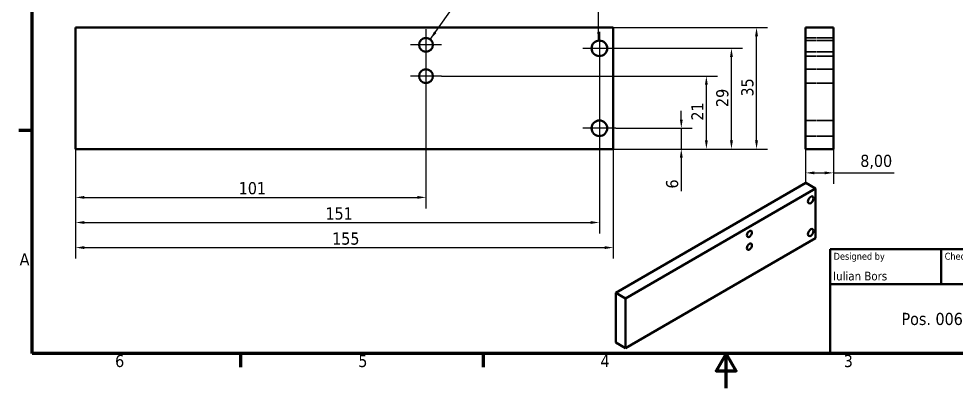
# Model space of a CAD drawing. Header units: millimetres. Extents: x 0 to 420, y 0 to 297.
# Drawn here: x 6.1 to 276.3, y 0 to 106.4 of the extents above; entities that cross this region are included whole.
import ezdxf
from ezdxf.enums import TextEntityAlignment as Align

# ---------------------------------------------------------------- set-up
doc = ezdxf.new("R2010")
doc.units = ezdxf.units.MM
doc.linetypes.add('DASHED', pattern=[0.2068, 0.1655, -0.0413])
for name, color, linetype, lineweight in [('Border (ISO)', 7, 'Continuous', 70), ('Center Mark (ISO)', 7, 'Continuous', 25), ('Dimension (ISO)', 7, 'Continuous', 25), ('Hidden (ISO)', 7, 'DASHED', 35), ('Symbol (ISO)', 7, 'Continuous', 25), ('Title (ISO)', 7, 'Continuous', 50), ('Visible (ISO)', 7, 'Continuous', 50)]:
    doc.layers.add(name, color=color, linetype=linetype, lineweight=lineweight)
doc.styles.add('Note Text (ISO)', font='tahoma.ttf')
doc.styles.add('Text Style39', font='tahoma.ttf')
doc.styles.add('Text Style41', font='tahoma.ttf')
doc.dimstyles.new('Default (ISO)', dxfattribs={"dimtxt": 3.5, "dimasz": 2.5, "dimexe": 3.175, "dimexo": 0, "dimgap": 0.762, "dimtad": 1, "dimrnd": 1e-08, "dimzin": 0, "dimtxsty": 'Note Text (ISO)', "dimcen": 0.09, "dimdle": 10, "dimclrd": 256, "dimclre": 256, "dimclrt": 256, "dimazin": 0, "dimtfac": 1.001486, "dimtmove": 0, "dimatfit": 3, "dimfxl": 1, "dimtolj": 1, "dimtzin": 0, "dimlwd": -1, "dimlwe": -1, "dimarcsym": 0})
doc.dimstyles.new('Default (ISO)$7', dxfattribs={"dimtxt": 3.5, "dimasz": 2.5, "dimexe": 3.175, "dimexo": 0, "dimgap": 0.762, "dimtad": 1, "dimrnd": 1e-08, "dimzin": 0, "dimtxsty": 'Note Text (ISO)', "dimcen": 0.09, "dimdle": 10, "dimclrd": 256, "dimclre": 256, "dimclrt": 256, "dimazin": 0, "dimtfac": 1.001486, "dimtmove": 0, "dimatfit": 3, "dimfxl": 1, "dimtolj": 1, "dimtzin": 0, "dimlwd": -1, "dimlwe": -1, "dimarcsym": 0})

# ---------------------------------------------------------------- blocks, each defined once
blk = doc.blocks.new('Borders Default Border')
at = {"layer": 'Border (ISO)'}
for p, q in [((10, 74.25), (6.1, 74.25)), ((70, 10), (70, 6.1)), ((140, 10), (140, 6.1))]:
    blk.add_line(p, q, dxfattribs=at)
at = {"layer": 'Border (ISO)', "flags": 128}
for points in [[(10, 10), (10, 287), (410, 287), (410, 10), (10, 10)], [(210, 0), (210, 10), (207.11, 5), (212.89, 5), (210, 10)]]:
    blk.add_lwpolyline(points, dxfattribs=at)
at = {"layer": 'Border (ISO)', "char_height": 3.5, "attachment_point": 7, "style": 'Note Text (ISO)'}
for s, insert in [('A', (6.36, 35.38)), ('6', (33.88, 6.03)), ('5', (103.98, 6.03)), ('4', (173.78, 6.1)), ('3', (243.91, 6.03))]:
    blk.add_mtext(s, dxfattribs=dict(at, insert=insert))
blk = doc.blocks.new('Title Blocks ISO')
at = {"layer": 'Title (ISO)'}
for p, q in [((270.07, 130), (100.07, 130)), ((100.07, 130), (100.07, 100)), ((132.07, 120), (132.07, 130)), ((157.07, 120), (157.07, 130)), ((197.07, 120), (197.07, 130)), ((220.07, 120), (220.07, 130)), ((250.07, 120), (250.07, 130)), ((270.07, 100), (270.07, 130)), ((100.07, 120), (270.07, 120)), ((175.07, 120), (175.07, 100)), ((270.07, 110), (175.07, 110)), ((235.07, 100), (235.07, 110)), ((250.07, 100), (250.07, 110)), ((100.07, 100), (270.07, 100))]:
    blk.add_line(p, q, dxfattribs=at)
at = {"layer": 'Title (ISO)', "style": 'Text Style41'}
for s, p in [('Designed by', (101.07, 129)), ('Checked by', (133.07, 129)), ('Approved by', (158.07, 129)), ('Date', (221.07, 129))]:
    blk.add_text(s, height=2, dxfattribs=at).set_placement(p, align=Align.TOP_LEFT)
blk.add_text('Date', height=2, dxfattribs=at).set_placement((196.07, 129), align=Align.TOP_RIGHT)
for s, p in [('Edition', (242.57, 109)), ('Sheet', (260.07, 109))]:
    blk.add_text(s, height=2, dxfattribs=at).set_placement(p, align=Align.TOP_CENTER)
at = {"layer": 'Title (ISO)', "style": 'Note Text (ISO)'}
blk.add_text('1 / 1 ', height=3.5, dxfattribs=at).set_placement((260.07, 103.5), align=Align.MIDDLE_CENTER)
at = {"layer": 'Title (ISO)'}
for tag, p, height, style in [('AUTHOR_001', (100.92, 121.05), 2.5, 'Text Style39'), ('CREATION_DATE_001', (220.89, 121.05), 2.5, 'Text Style39'), ('COMPANY_001', (120.63, 108.21), 3.5, 'Note Text (ISO)'), ('PART_NUMBER_001', (175.88, 103.25), 3.5, 'Note Text (ISO)')]:
    blk.add_attdef(tag, p, '', height=height, dxfattribs=dict(at, style=style))
at = {"layer": 'Title (ISO)', "style": 'Text Style39'}
for tag, p in [('CHECKED_BY', (133.07, 121)), ('ENG_APPROVED_BY', (158.07, 121))]:
    blk.add_attdef(tag, text='', height=2.5, dxfattribs=at).set_placement(p, align=Align.BOTTOM_LEFT)
blk.add_attdef('ENG_APPROVAL_DATE', text='', height=2.5, dxfattribs=at).set_placement((196.07, 121), align=Align.BOTTOM_RIGHT)
at = {"layer": 'Title (ISO)', "style": 'Note Text (ISO)'}
for tag, p in [('TITLE', (222.57, 115)), ('REVISION_NUMBER', (242.57, 103.5))]:
    blk.add_attdef(tag, text='', height=3.5, dxfattribs=at).set_placement(p, align=Align.MIDDLE_CENTER)
blk = doc.blocks.new('*D30')
at = {"layer": 'Defpoints', "color": 0, "transparency": 16777216}
for p in [(123.48, 85.37), (22.48, 68.87), (123.48, 54.95)]:
    blk.add_point(p, dxfattribs=at)
at = {"layer": 'Dimension (ISO)', "transparency": 16777216}
for p, q in [((123.48, 85.37), (123.48, 51.77)), ((22.48, 68.87), (22.48, 51.77)), ((24.98, 54.95), (120.98, 54.95))]:
    blk.add_line(p, q, dxfattribs=at)
for points in [[(24.98, 55.36), (24.98, 54.53), (22.48, 54.95)], [(120.98, 55.36), (120.98, 54.53), (123.48, 54.95)]]:
    blk.add_solid(points, dxfattribs=at)
at = {"layer": 'Dimension (ISO)', "transparency": 16777216, "insert": (69.5, 59.35), "char_height": 3.5, "attachment_point": 1, "style": 'Note Text (ISO)'}
blk.add_mtext('\\A1;101', dxfattribs=at)
blk = doc.blocks.new('*D31')
at = {"layer": 'Defpoints', "color": 0, "transparency": 16777216}
for p in [(173.48, 93.12), (22.48, 68.87), (173.48, 47.72)]:
    blk.add_point(p, dxfattribs=at)
at = {"layer": 'Dimension (ISO)', "transparency": 16777216}
for p, q in [((173.48, 93.12), (173.48, 44.54)), ((22.48, 68.87), (22.48, 44.54)), ((24.98, 47.72), (170.98, 47.72))]:
    blk.add_line(p, q, dxfattribs=at)
for points in [[(24.98, 48.13), (24.98, 47.3), (22.48, 47.72)], [(170.98, 48.13), (170.98, 47.3), (173.48, 47.72)]]:
    blk.add_solid(points, dxfattribs=at)
at = {"layer": 'Dimension (ISO)', "transparency": 16777216, "insert": (94.5, 52.06), "char_height": 3.5, "attachment_point": 1, "style": 'Note Text (ISO)'}
blk.add_mtext('\\A1;151', dxfattribs=at)
blk = doc.blocks.new('*D32')
at = {"layer": 'Defpoints', "color": 0, "transparency": 16777216}
for p in [(22.48, 68.87), (177.48, 68.87), (177.48, 40.49)]:
    blk.add_point(p, dxfattribs=at)
at = {"layer": 'Dimension (ISO)', "transparency": 16777216}
for p, q in [((22.48, 68.87), (22.48, 37.31)), ((177.48, 68.87), (177.48, 37.31)), ((24.98, 40.49), (174.98, 40.49))]:
    blk.add_line(p, q, dxfattribs=at)
for points in [[(24.98, 40.91), (24.98, 40.07), (22.48, 40.49)], [(174.98, 40.91), (174.98, 40.07), (177.48, 40.49)]]:
    blk.add_solid(points, dxfattribs=at)
at = {"layer": 'Dimension (ISO)', "transparency": 16777216, "insert": (96.43, 44.84), "char_height": 3.5, "attachment_point": 1, "style": 'Note Text (ISO)'}
blk.add_mtext('\\A1;155', dxfattribs=at)
blk = doc.blocks.new('*D33')
at = {"layer": 'Defpoints', "color": 0, "transparency": 16777216}
for p in [(232.92, 68.87), (240.92, 68.87), (240.92, 62)]:
    blk.add_point(p, dxfattribs=at)
at = {"layer": 'Dimension (ISO)', "transparency": 16777216}
for p, q in [((232.92, 68.87), (232.92, 58.83)), ((240.92, 68.87), (240.92, 58.83)), ((235.42, 62), (238.42, 62)), ((240.92, 62), (258.4, 62))]:
    blk.add_line(p, q, dxfattribs=at)
for points in [[(235.42, 62.42), (235.42, 61.59), (232.92, 62)], [(238.42, 62.42), (238.42, 61.59), (240.92, 62)]]:
    blk.add_solid(points, dxfattribs=at)
at = {"layer": 'Dimension (ISO)', "transparency": 16777216, "insert": (248.67, 67.22), "char_height": 3.5, "attachment_point": 1, "style": 'Note Text (ISO)'}
blk.add_mtext('\\A1;8,00', dxfattribs=at)
blk = doc.blocks.new('*D34')
at = {"layer": 'Defpoints', "color": 0, "transparency": 16777216}
for p in [(178.23, 74.87), (197.08, 74.87), (177.48, 68.87)]:
    blk.add_point(p, dxfattribs=at)
at = {"layer": 'Dimension (ISO)', "transparency": 16777216}
for p, q in [((197.08, 77.37), (197.08, 79.87)), ((178.23, 74.87), (200.25, 74.87)), ((197.08, 74.87), (197.08, 68.87)), ((177.48, 68.87), (200.25, 68.87)), ((197.08, 66.37), (197.08, 56.73))]:
    blk.add_line(p, q, dxfattribs=at)
for points in [[(196.66, 77.37), (197.49, 77.37), (197.08, 74.87)], [(196.66, 66.37), (197.49, 66.37), (197.08, 68.87)]]:
    blk.add_solid(points, dxfattribs=at)
at = {"layer": 'Dimension (ISO)', "transparency": 16777216, "insert": (192.68, 57.5), "char_height": 3.5, "attachment_point": 1, "rotation": 90, "style": 'Note Text (ISO)'}
blk.add_mtext('\\A1;6', dxfattribs=at)
blk = doc.blocks.new('*D35')
at = {"layer": 'Defpoints', "color": 0, "transparency": 16777216}
for p in [(127.98, 89.87), (204.31, 89.87), (177.48, 68.87)]:
    blk.add_point(p, dxfattribs=at)
at = {"layer": 'Dimension (ISO)', "transparency": 16777216}
for p, q in [((127.98, 89.87), (207.48, 89.87)), ((204.31, 71.37), (204.31, 87.37)), ((177.48, 68.87), (207.48, 68.87))]:
    blk.add_line(p, q, dxfattribs=at)
for points in [[(203.89, 87.37), (204.72, 87.37), (204.31, 89.87)], [(203.89, 71.37), (204.72, 71.37), (204.31, 68.87)]]:
    blk.add_solid(points, dxfattribs=at)
at = {"layer": 'Dimension (ISO)', "transparency": 16777216, "insert": (199.97, 77.06), "char_height": 3.5, "attachment_point": 1, "rotation": 90, "style": 'Note Text (ISO)'}
blk.add_mtext('\\A1;21', dxfattribs=at)
blk = doc.blocks.new('*D36')
at = {"layer": 'Defpoints', "color": 0, "transparency": 16777216}
for p in [(178.23, 97.87), (211.54, 97.87), (177.48, 68.87)]:
    blk.add_point(p, dxfattribs=at)
at = {"layer": 'Dimension (ISO)', "transparency": 16777216}
for p, q in [((178.23, 97.87), (214.71, 97.87)), ((211.54, 71.37), (211.54, 95.37)), ((177.48, 68.87), (214.71, 68.87))]:
    blk.add_line(p, q, dxfattribs=at)
for points in [[(211.12, 95.37), (211.96, 95.37), (211.54, 97.87)], [(211.12, 71.37), (211.96, 71.37), (211.54, 68.87)]]:
    blk.add_solid(points, dxfattribs=at)
at = {"layer": 'Dimension (ISO)', "transparency": 16777216, "insert": (207.14, 80.97), "char_height": 3.5, "attachment_point": 1, "rotation": 90, "style": 'Note Text (ISO)'}
blk.add_mtext('\\A1;29', dxfattribs=at)
blk = doc.blocks.new('*D37')
at = {"layer": 'Defpoints', "color": 0, "transparency": 16777216}
for p in [(177.48, 103.87), (218.77, 103.87), (177.48, 68.87)]:
    blk.add_point(p, dxfattribs=at)
at = {"layer": 'Dimension (ISO)', "transparency": 16777216}
for p, q in [((177.48, 103.87), (221.94, 103.87)), ((218.77, 71.37), (218.77, 101.37)), ((177.48, 68.87), (221.94, 68.87))]:
    blk.add_line(p, q, dxfattribs=at)
for points in [[(218.35, 101.37), (219.19, 101.37), (218.77, 103.87)], [(218.35, 71.37), (219.19, 71.37), (218.77, 68.87)]]:
    blk.add_solid(points, dxfattribs=at)
at = {"layer": 'Dimension (ISO)', "transparency": 16777216, "insert": (214.36, 83.98), "char_height": 3.5, "attachment_point": 1, "rotation": 90, "style": 'Note Text (ISO)'}
blk.add_mtext('\\A1;35', dxfattribs=at)

msp = doc.modelspace()

# ---------------------------------------------------------------- linework, layer by layer
at = {"layer": 'Center Mark (ISO)', "linetype": 'Continuous'}
for p, q in [((123.4785, 103.3655), (123.4785, 94.3655)), ((173.4785, 102.6155), (173.4785, 93.1155)), ((127.9785, 98.8655), (118.9785, 98.8655)), ((178.2285, 97.8655), (168.7285, 97.8655)), ((123.4785, 94.3655), (123.4785, 85.3655)), ((127.9785, 89.8655), (118.9785, 89.8655)), ((173.4785, 79.6155), (173.4785, 70.1155)), ((178.2285, 74.8655), (168.7285, 74.8655))]:
    msp.add_line(p, q, dxfattribs=at)
at = {"layer": 'Hidden (ISO)'}
for p, q in [((232.9174, 100.8655), (240.9174, 100.8655)), ((232.9174, 100.1155), (240.9174, 100.1155)), ((232.9174, 96.8655), (240.9174, 96.8655)), ((232.9174, 95.6155), (240.9174, 95.6155)), ((232.9174, 91.8655), (240.9174, 91.8655)), ((232.9174, 87.8655), (240.9174, 87.8655)), ((232.9174, 77.1155), (240.9174, 77.1155)), ((232.9174, 72.6155), (240.9174, 72.6155))]:
    msp.add_line(p, q, dxfattribs=at)
at = {"layer": 'Visible (ISO)'}
for p, q in [((22.4785, 103.8655), (22.4785, 68.8655)), ((177.4785, 103.8655), (22.4785, 103.8655)), ((177.4785, 68.8655), (177.4785, 103.8655)), ((232.9174, 103.8655), (232.9174, 68.8655)), ((232.9174, 103.8655), (240.9174, 103.8655)), ((240.9174, 103.8655), (240.9174, 68.8655)), ((22.4785, 68.8655), (177.4785, 68.8655)), ((232.9174, 68.8655), (240.9174, 68.8655)), ((232.9737, 59.1306), (178.1729, 27.4914)), ((235.8021, 57.4976), (181.0013, 25.8584)), ((232.9737, 59.1306), (235.8021, 57.4976)), ((235.8021, 43.209), (235.8021, 57.4976)), ((181.0013, 11.5697), (235.8021, 43.209)), ((178.1729, 27.4914), (178.1729, 13.2027)), ((178.1729, 27.4914), (181.0013, 25.8584)), ((181.0013, 25.8584), (181.0013, 11.5697)), ((178.1729, 13.2027), (181.0013, 11.5697))]:
    msp.add_line(p, q, dxfattribs=at)
for centre, radius in [((123.4785, 98.8655), 2), ((173.4785, 97.8655), 2.25), ((123.4785, 89.8655), 2), ((173.4785, 74.8655), 2.25)]:
    msp.add_circle(centre, radius, dxfattribs=at)
for centre, major_axis in [((234.3879, 54.2317), (-0.5625, -0.9743)), ((234.3879, 44.8419), (-0.5625, -0.9743)), ((216.7102, 44.4337), (-0.5, -0.866)), ((216.7102, 40.7595), (-0.5, -0.866))]:
    msp.add_ellipse(centre, major_axis=major_axis, ratio=0.57735027, dxfattribs=at)

# ---------------------------------------------------------------- block references
msp.add_blockref('Borders Default Border', (0, 0))
msp.add_blockref('Title Blocks ISO', (139.9286, -90)).add_auto_attribs({'PART_NUMBER_001': '0005-00-10', 'COMPANY_001': 'Pos. 006 to 008', 'AUTHOR_001': 'Iulian Bors', 'CREATION_DATE_001': '29-Dec-20'})

# ---------------------------------------------------------------- dimensions: what is measured, and where the dimension line sits
at = {"layer": 'Dimension (ISO)'}
for base, p1, p2, angle, override, picture, middle in [((218.7692, 103.8655), (177.4785, 68.8655), (177.4785, 103.8655), 90, {"dimgap": 0.762, "dimdec": 0, "dimtol": 0, "dimlim": 0, "dimtp": 0, "dimtm": 0, "dimtdec": 2, "dimtofl": 0, "dimatfit": 1}, '*D37', (218.7692, 86.3655)), ((211.5387, 97.8655), (177.4785, 68.8655), (178.2285, 97.8655), 90, {"dimgap": 0.762, "dimdec": 0, "dimtol": 0, "dimlim": 0, "dimtp": 0, "dimtm": 0, "dimtdec": 2, "dimtofl": 0, "dimatfit": 1}, '*D36', (211.5387, 83.3655)), ((173.4785, 47.7174), (22.4785, 68.8655), (173.4785, 93.1155), 180, {"dimgap": 0.762, "dimdec": 0, "dimtol": 0, "dimlim": 0, "dimtp": 0, "dimtm": 0, "dimtdec": 2, "dimtofl": 0, "dimatfit": 1}, '*D31', (97.9785, 47.7174)), ((204.3082, 89.8655), (177.4785, 68.8655), (127.9785, 89.8655), 90, {"dimgap": 0.762, "dimdec": 0, "dimtol": 0, "dimlim": 0, "dimtp": 0, "dimtm": 0, "dimtdec": 2, "dimtofl": 0, "dimatfit": 1}, '*D35', (204.3082, 79.3655)), ((123.4785, 54.945), (22.4785, 68.8655), (123.4785, 85.3655), 180, {"dimgap": 0.762, "dimdec": 0, "dimtol": 0, "dimlim": 0, "dimtp": 0, "dimtm": 0, "dimtdec": 2, "dimtofl": 0, "dimatfit": 1}, '*D30', (72.9785, 54.945)), ((197.0777, 74.8655), (177.4785, 68.8655), (178.2285, 74.8655), 90, {"dimgap": 0.762, "dimdec": 0, "dimtol": 0, "dimlim": 0, "dimtp": 0, "dimtm": 0, "dimtdec": 2, "dimtofl": 1, "dimatfit": 1}, '*D34', (197.0777, 58.6304)), ((177.4785, 40.4897), (22.4785, 68.8655), (177.4785, 68.8655), 180, {"dimgap": 0.762, "dimdec": 0, "dimtol": 0, "dimlim": 0, "dimtp": 0, "dimtm": 0, "dimtdec": 2, "dimtofl": 0, "dimatfit": 1}, '*D32', (99.9785, 40.4897)), ((240.9174, 62.0044), (232.9174, 68.8655), (240.9174, 68.8655), 180, {"dimgap": 0.762, "dimdec": 2, "dimtol": 0, "dimlim": 0, "dimtp": 0, "dimtm": 0, "dimtdec": 2, "dimtofl": 0, "dimatfit": 2}, '*D33', (253.1537, 62.0044))]:
    dim = msp.add_linear_dim(base=base, p1=p1, p2=p2, angle=angle, dimstyle='Default (ISO)', override=override, dxfattribs=at)
    dim.commit()
    dim.dimension.update_dxf_attribs({"geometry": picture, "text_midpoint": middle, "dimtype": 160})

# ---------------------------------------------------------------- leaders
at = {"layer": 'Symbol (ISO)', "annotation_type": 0, "has_hookline": 1, "text_width": 26.52}
for points, hookline_direction, horizontal_direction in [([(124.725, 100.4296), (132.9291, 112.1325)], 0, (0.623268, 0.782008, 0)), ([(173.234, 100.1022), (173.2164, 108.3453)], 1, (0.108674, -0.994077, 0))]:
    msp.add_leader(points, dimstyle='Default (ISO)$7', override={"dimgap": 0, "dimtad": 1}, dxfattribs=dict(at, hookline_direction=hookline_direction, horizontal_direction=horizontal_direction))

doc.saveas('drawing.dxf')
